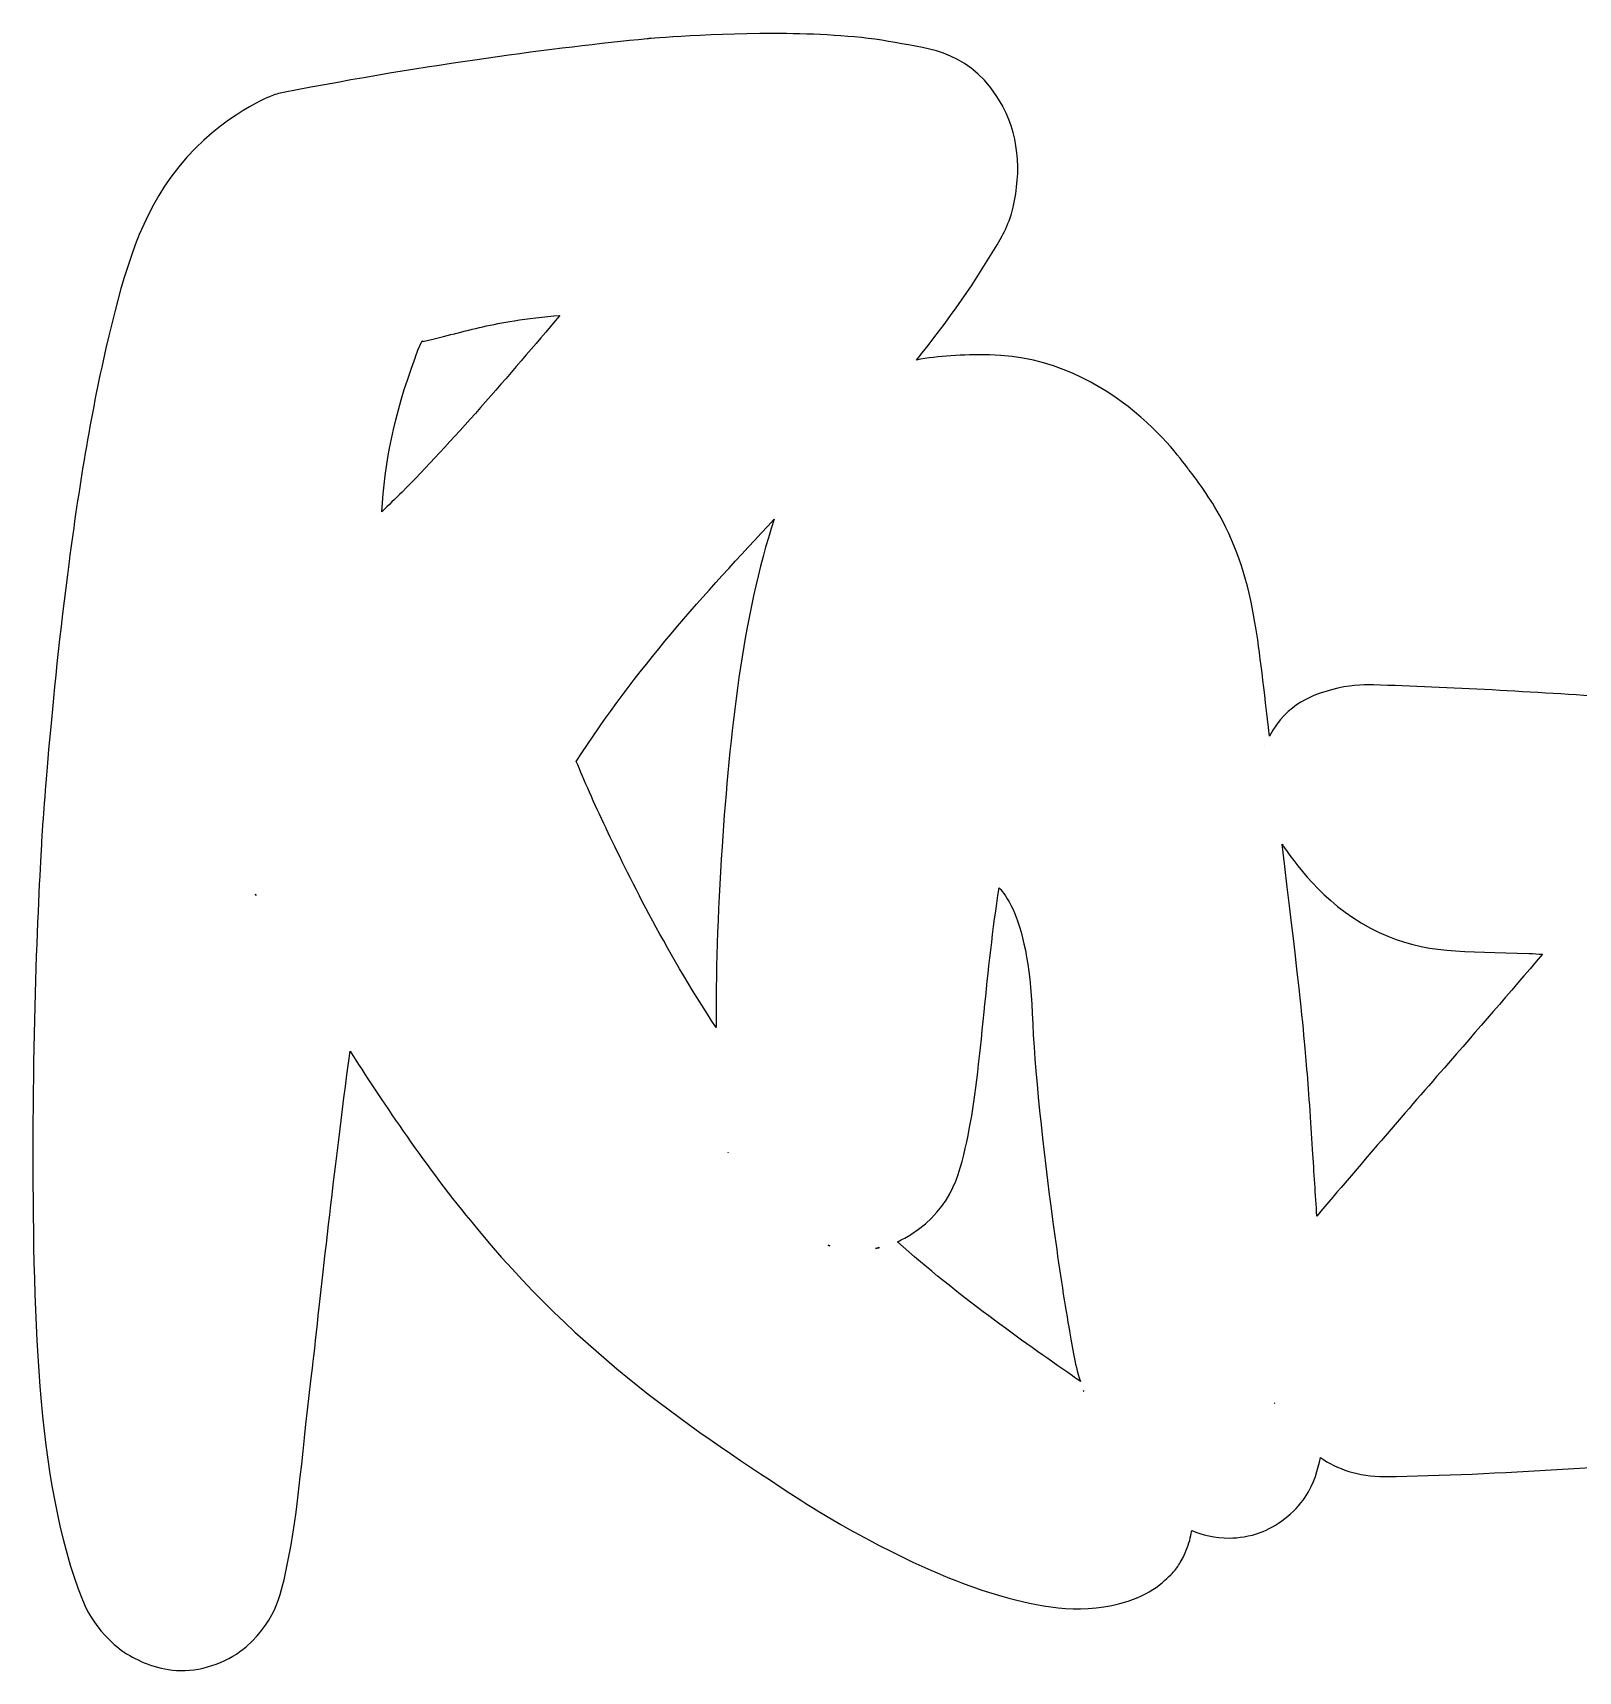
# Model space of a CAD drawing. Header units: millimetres. Extents: x 0 to 3585, y -971 to 31.
# Drawn here: x 1119 to 1791, y -971 to -258 of the extents above; entities that cross this region are included whole.
import ezdxf

# ---------------------------------------------------------------- set-up
doc = ezdxf.new("R2010")
doc.units = ezdxf.units.MM
doc.layers.add('Offset', color=7, linetype='CONTINUOUS')

msp = doc.modelspace()

# ---------------------------------------------------------------- linework, layer by layer
at = {"layer": 'Offset', "color": 7}
for points in [[(1446.3924, -258.79387), (1446.3809, -258.79595)], [(1178.7051, -321.21978), (1178.7051, -321.22578)], [(1347.8903, -381.2959), (1347.8867, -381.29595)], [(1288.2651, -392.60453), (1288.2751, -392.60253)], [(1441.09, -469.94244), (1441.0898, -469.94243)], [(1654.4306, -568.251), (1654.4766, -568.1397)], [(1661.9178, -611.29227), (1661.9238, -611.29204)], [(1662.4414, -612.0772), (1662.4414, -612.0832)], [(1215.7773, -633.49321), (1215.7613, -633.46981), (1215.5117, -633.03032)], [(1538.8535, -630.29384), (1538.8574, -630.294)], [(1704.1074, -649.63788), (1704.1074, -649.63988), (1704.1174, -649.64188)], [(1532.3613, -684.17879), (1532.3613, -684.17079)], [(1675.1624, -743.99149), (1675.1524, -743.87821), (1674.2735, -729.9036)], [(1421.1482, -745.3467), (1421.0742, -745.1729)], [(1465.2559, -785.8272), (1464.4961, -785.60064)], [(1486.9277, -786.66314), (1485.082, -787.02642)], [(1575.6604, -849.11821), (1575.5684, -848.87212)], [(1658.7092, -854.3702), (1658.6152, -854.19243)], [(1452.1754, -896.19843), (1452.1854, -896.20443)]]:
    msp.add_lwpolyline(points, dxfattribs=at)
msp.add_lwpolyline([(1486.9277, -786.66317)], close=True, dxfattribs=at)
for points in [[(1385.9043, -261.03423), (1345.8768, -265.01655), (1291.8895, -271.95208), (1227.7734, -284.36821)], [(1386.2598, -261.00103), (1386.14124, -261.01144), (1386.022738, -261.022507), (1385.9043, -261.03423)], [(1446.3809, -258.79595), (1415.118, -258.408), (1386.2598, -261.00103), (1386.2598, -261.00103)], [(1493.6189, -262.6591), (1478.281, -259.80394), (1462.0247, -258.98785), (1446.3924, -258.79387)], [(1540.4607, -290.36223), (1527.1663, -266.21966), (1508.9568, -265.51427), (1493.6189, -262.6591)], [(1227.7734, -284.36821), (1225.773548, -284.755676), (1223.814922, -285.331823), (1221.9238, -286.08892)], [(1221.9238, -286.08892), (1221.9238, -286.08892), (1196.798, -296.03426), (1178.7051, -321.21978)], [(1540.6385, -290.69035), (1540.579867, -290.580635), (1540.520599, -290.471259), (1540.4607, -290.36223)], [(1544.2049, -337.14152), (1548.4809, -322.09617), (1548.2085, -304.82106), (1540.6385, -290.69035)], [(1178.7051, -321.22578), (1163.8536, -341.91024), (1157.2913, -366.55407), (1150.5488, -395.61835)], [(1540.1795, -346.77434), (1541.5453, -344.3158), (1543.0376, -341.04539), (1544.074, -337.59074)], [(1544.074, -337.59074), (1544.118719, -337.441319), (1544.162354, -337.291575), (1544.2049, -337.14152)], [(1502.9021, -400.72551), (1516.5351, -383.78477), (1529.1825, -366.15233), (1540.0349, -347.0302)], [(1540.0349, -347.0302), (1540.083489, -346.945133), (1540.131689, -346.859846), (1540.1795, -346.77434)], [(1347.8867, -381.29595), (1326.6188, -406.63163), (1300.0274, -437.24337), (1279.2676, -458.13774)], [(1302.3806, -389.21577), (1310.2666, -387.17127), (1318.2052, -385.20057), (1327.9802, -383.6435)], [(1327.9802, -383.6435), (1328.047266, -383.633312), (1328.1143, -383.622912), (1328.1813, -383.6123)], [(1328.1813, -383.6123), (1333.8325, -382.6755), (1340.7834, -381.87341), (1347.8903, -381.2959)], [(1285.0893, -399.37992), (1288.4028, -390.31156), (1288.2043, -392.61701), (1288.2651, -392.60453)], [(1288.2751, -392.60253), (1293.4894, -391.53293), (1298.0017, -390.311), (1302.1091, -389.28417)], [(1302.1091, -389.28417), (1302.199699, -389.261763), (1302.290199, -389.238963), (1302.3806, -389.21577)], [(1150.5488, -395.61835), (1143.8063, -424.68263), (1138.6006, -457.33634), (1134.5254, -488.2707)], [(1534.5115, -398.47942), (1522.8211, -398.33329), (1512.5954, -398.89344), (1502.9021, -400.72551)], [(1534.6541, -398.48342), (1534.60657, -398.481981), (1534.559036, -398.480648), (1534.5115, -398.47942)], [(1621.4744, -448.55764), (1620.2179, -446.98566), (1588.5289, -399.39398), (1534.6541, -398.48342)], [(1270.459, -466.71587), (1271.8345, -445.65382), (1275.4576, -425.59664), (1285.0703, -399.43462)], [(1285.0703, -399.43462), (1285.07665, -399.416392), (1285.082983, -399.398159), (1285.0893, -399.37992)], [(1634.6521, -468.13576), (1629.4406, -458.76382), (1624.2428, -451.98525), (1621.4744, -448.55764)], [(1279.2676, -458.13774), (1276.3787, -461.00535), (1273.3908, -463.8511), (1270.459, -466.71587)], [(1355.049, -575.23151), (1380.5522, -535.44751), (1410.9476, -502.15946), (1441.09, -469.94244)], [(1441.0898, -469.94243), (1427.1334, -512.21494), (1421.7238, -563.9146), (1418.418, -612.28618)], [(1650.1267, -514.79397), (1647.2245, -497.38549), (1642.5168, -482.2136), (1634.6521, -468.13576)], [(1134.5254, -488.2707), (1126.3749, -550.13942), (1122.8359, -605.36835), (1122.8359, -605.36835)], [(1656.4295, -564.24123), (1654.1265, -544.15254), (1652.2588, -527.58288), (1650.1267, -514.79397)], [(1683.3396, -544.12209), (1676.2332, -546.0368), (1664.0156, -549.87859), (1656.4295, -564.24123)], [(1701.4822, -541.98342), (1696.5003, -541.86756), (1691.0855, -542.03512), (1683.3396, -544.12209)], [(1701.6306, -541.98742), (1701.581136, -541.985973), (1701.53167, -541.984639), (1701.4822, -541.98342)], [(1806.2713, -547.3507), (1771.251, -545.1495), (1734.7122, -542.9092), (1701.6306, -541.98742)], [(1654.4546, -568.2061), (1654.4446, -568.2227), (1654.4376, -568.2344), (1654.4306, -568.251)], [(1654.4766, -568.1397), (1654.4666, -568.1618), (1654.4636, -568.1841), (1654.4546, -568.2061)], [(1367.9807, -604.29401), (1362.5836, -593.00933), (1358.5022, -583.54861), (1355.049, -575.23151)], [(1122.8359, -605.36835), (1122.8352, -605.38045), (1118.8417, -667.12881), (1118.7871, -738.82343)], [(1368.0117, -604.36431), (1368.001395, -604.340864), (1367.991061, -604.317431), (1367.9807, -604.29401)], [(1415.8496, -691.00884), (1392.8477, -655.92071), (1377.3192, -623.94414), (1368.0117, -604.36431)], [(1418.418, -612.28618), (1416.405, -641.73988), (1415.7164, -669.10351), (1415.8496, -691.00884)], [(1671.6776, -697.04813), (1670.4706, -683.31525), (1668.4176, -665.19787), (1661.9178, -611.29227)], [(1661.9238, -611.29204), (1662.0935, -611.53397), (1662.2736, -611.83874), (1662.4414, -612.0772)], [(1662.4414, -612.0832), (1669.4334, -622.01383), (1682.0575, -639.19819), (1704.1074, -649.63788)], [(1215.5117, -633.03032), (1215.5847, -633.1598), (1215.7039, -633.36268), (1215.7773, -633.49321)], [(1532.3613, -684.17079), (1534.136, -666.6289), (1536.1491, -647.97555), (1538.8535, -630.29384)], [(1538.8574, -630.294), (1540.7357, -632.06112), (1542.5961, -634.73244), (1544.791, -639.40532)], [(1544.791, -639.40532), (1548.8983, -648.14946), (1552.5234, -663.50919), (1553.2734, -684.77446)], [(1704.1174, -649.64188), (1724.1143, -659.11156), (1740.6573, -657.74686), (1769.3713, -658.74735)], [(1775.0803, -659.13993), (1760.8626, -675.79068), (1746.6042, -692.27934), (1732.512, -708.4368)], [(1769.3713, -658.74735), (1771.1063, -658.80905), (1773.2484, -659.02546), (1775.0803, -659.13993)], [(1525.3633, -737.91512), (1528.4294, -723.14781), (1530.1499, -706.09175), (1532.3613, -684.17879)], [(1553.2734, -684.77446), (1553.273373, -684.79856), (1553.273373, -684.82266), (1553.2734, -684.84676)], [(1553.2734, -684.84676), (1554.1654, -708.59548), (1557.9987, -743.61268), (1562.293, -775.67684)], [(1674.2635, -729.78446), (1673.3461, -716.02303), (1672.4031, -704.82869), (1671.6776, -697.04813)], [(1240.568, -837.29999), (1244.4536, -801.47643), (1249.3601, -756.78815), (1256.6832, -701.29414)], [(1256.6832, -701.29414), (1269.44, -721.20935), (1288.1163, -749.34558), (1308.9801, -774.95038)], [(1732.512, -708.4368), (1714.4096, -729.15926), (1695.7026, -750.82755), (1677.0413, -772.95047)], [(1674.2735, -729.9036), (1674.27024, -729.863881), (1674.266907, -729.824167), (1674.2635, -729.78446)], [(1118.7871, -738.82343), (1118.7321, -810.43741), (1119.785, -888.67928), (1140.3144, -939.85664)], [(1500.4961, -781.00887), (1519.2601, -769.06813), (1522.2967, -752.68436), (1525.3633, -737.91512)], [(1421.0742, -745.1729), (1421.0902, -745.2124), (1421.1062, -745.2292), (1421.1232, -745.2686)], [(1421.1232, -745.2686), (1421.1382, -745.3038), (1421.1332, -745.3112), (1421.1482, -745.3467)], [(1677.0413, -772.95047), (1676.4205, -763.40121), (1675.852, -754.36412), (1675.1624, -743.99149)], [(1308.9801, -774.95038), (1357.0791, -834.08341), (1407.3923, -866.90949), (1452.1754, -896.19843)], [(1562.293, -775.67684), (1564.4401, -791.70892), (1566.7023, -806.82947), (1568.8281, -819.17098)], [(1494.6836, -784.08895), (1496.968, -783.06883), (1498.9817, -781.97259), (1500.4961, -781.00887)], [(1464.4961, -785.60064), (1464.5891, -785.62964), (1464.7643, -785.66634), (1464.8633, -785.69634)], [(1464.8633, -785.69634), (1465.0008, -785.73654), (1465.1173, -785.78764), (1465.2559, -785.8272)], [(1485.082, -787.02642), (1485.5066, -786.95562), (1485.8639, -786.8314), (1486.2754, -786.74907)], [(1486.2754, -786.74907), (1486.4981, -786.70277), (1486.7042, -786.71397), (1486.9277, -786.66317)], [(1570.8047, -842.49129), (1548.6725, -826.9915), (1521.2007, -807.86851), (1494.6836, -784.08895)], [(1568.8281, -819.17098), (1570.6608, -829.81077), (1571.4375, -836.34714), (1574.2598, -844.94051)], [(1229.3555, -924.6496), (1234.2924, -901.93608), (1235.9152, -873.96357), (1240.498, -837.88593)], [(1240.498, -837.88593), (1240.523121, -837.690834), (1240.546455, -837.495513), (1240.568, -837.29999)], [(1574.2598, -844.94051), (1573.0541, -844.0968), (1572.0466, -843.36101), (1570.8047, -842.49129)], [(1575.5684, -848.87212), (1575.5844, -848.91452), (1575.6054, -848.95862), (1575.6214, -849.00103)], [(1575.6214, -849.00103), (1575.6374, -849.04333), (1575.6444, -849.07573), (1575.6604, -849.11821)], [(1658.6152, -854.19243), (1658.6342, -854.22803), (1658.6572, -854.26233), (1658.6762, -854.2979)], [(1658.6762, -854.2979), (1658.6882, -854.3212), (1658.6972, -854.3469), (1658.7092, -854.3702)], [(1671.9139, -895.19076), (1676.0244, -888.86105), (1677.5358, -883.22802), (1678.5662, -877.95638)], [(1678.5662, -877.95638), (1685.8895, -882.97886), (1694.9089, -886.26107), (1706.4862, -886.26107)], [(1706.9666, -886.25707), (1755.4573, -885.53486), (1811.975, -881.2827), (1861.5409, -877.58519)], [(1706.4862, -886.26107), (1706.646341, -886.26093), (1706.806479, -886.259597), (1706.9666, -886.25707)], [(1452.1854, -896.20443), (1452.1854, -896.20443), (1474.1399, -910.62136), (1501.4237, -923.40365)], [(1652.4295, -910.6224), (1659.1843, -908.16202), (1667.5543, -901.90392), (1671.9139, -895.19076)], [(1620.285, -918.20248), (1621.4419, -915.40318), (1622.2275, -912.55048), (1622.6112, -909.70443)], [(1622.6112, -909.70443), (1627.1369, -911.62952), (1632.5138, -912.97592), (1639.1893, -912.97592)], [(1639.1893, -912.97592), (1642.5918, -912.97592), (1648.0682, -912.1889), (1652.4295, -910.6224)], [(1616.9217, -924.71615), (1617.7884, -923.41609), (1618.9758, -921.45937), (1620.285, -918.20248)], [(1211.6152, -960.07538), (1225.4551, -947.61371), (1226.887, -936.00636), (1229.3555, -924.6496)], [(1501.4237, -923.40365), (1515.0655, -929.7948), (1530.1603, -935.95205), (1546.0623, -939.8392)], [(1615.2381, -927.01302), (1615.83286, -926.272571), (1616.394608, -925.5062), (1616.9217, -924.71615)], [(1598.9725, -938.93295), (1608.9713, -934.93342), (1615.2381, -927.01302), (1615.2381, -927.01302)], [(1140.3144, -939.85664), (1146.0798, -954.4719), (1158.2812, -962.49726), (1158.2812, -962.49726)], [(1546.0623, -939.8392), (1561.9643, -943.72635), (1579.2233, -946.50431), (1598.533, -939.10678)], [(1598.533, -939.10678), (1598.679923, -939.049911), (1598.826427, -938.991966), (1598.9725, -938.93295)], [(1183.1269, -970.59106), (1193.0888, -970.87566), (1204.6953, -966.30622), (1211.6152, -960.07538)], [(1158.2812, -962.49726), (1158.771928, -962.822734), (1159.271483, -963.134701), (1159.7793, -963.43281)], [(1159.7793, -963.43281), (1165.747, -966.93453), (1173.1651, -970.30636), (1183.1269, -970.59106)]]:
    msp.add_open_spline(points, degree=3, dxfattribs=at)

doc.saveas('drawing.dxf')
